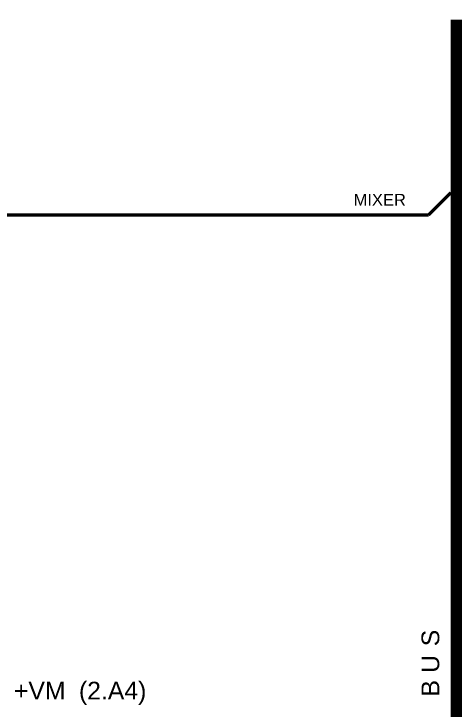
# Model space of a CAD drawing. Header units: millimetres. Extents: x -2024 to 917, y -725 to 13.
# Drawn here: x 559.8 to 600, y -158.2 to -95.8 of the extents above; entities that cross this region are included whole.
import ezdxf

# ---------------------------------------------------------------- set-up
doc = ezdxf.new("R2010")
doc.units = ezdxf.units.MM
doc.layers.add('Sheet', color=255, linetype='Continuous')
doc.styles.get("Standard").update_dxf_attribs({"font": 'arial.ttf'})

msp = doc.modelspace()

# ---------------------------------------------------------------- linework, layer by layer
at = {"layer": 'Sheet'}
for points, const_width in [([(599.52, -96.288), (599.52, -248.796)], 1.016), ([(597.021, -113.791), (599.024, -111.787)], 0.3), ([(537.056, -113.791), (597.021, -113.791)], 0.3)]:
    msp.add_lwpolyline(points, dxfattribs=dict(at, const_width=const_width))

# ---------------------------------------------------------------- texts
for s, height, p in [('MIXER', 1.0598, (590.301, -112.963)), ('+VM', 1.5897, (559.847, -157.208)), ('(2.A4)', 1.5897, (565.673, -157.208))]:
    msp.add_text(s, height=height, dxfattribs=at).set_placement(p)
for s, p in [('S', (597.981, -152.439)), ('U', (597.981, -154.824)), ('B', (597.981, -156.943))]:
    msp.add_text(s, height=1.59, rotation=90, dxfattribs=at).set_placement(p)

doc.saveas('drawing.dxf')
